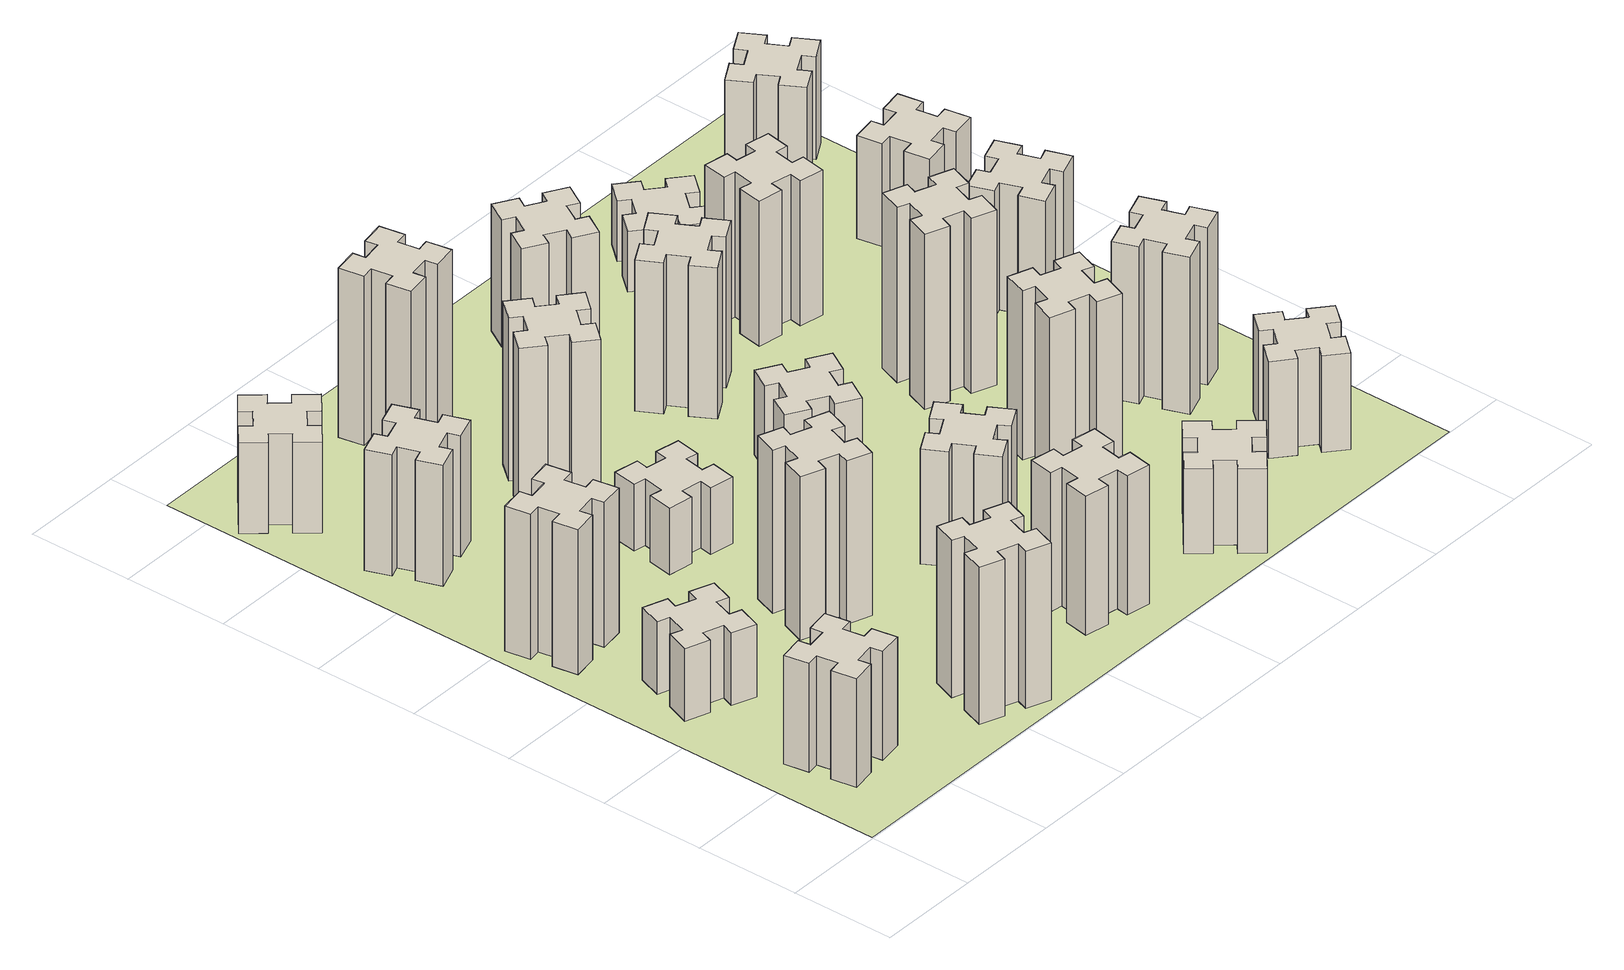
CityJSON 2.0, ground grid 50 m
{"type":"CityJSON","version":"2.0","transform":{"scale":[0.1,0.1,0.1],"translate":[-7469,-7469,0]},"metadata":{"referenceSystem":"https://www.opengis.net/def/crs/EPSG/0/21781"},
"CityObjects":{
"building1":{"type":"Building","attributes":{"class":"1000","function":"1000","usage":"1000","yearOfConstruction":2016,"roofType":"1000","measuredHeight":54,"storeysAboveGround":30,"storeysBelowGround":0},"geometry":[{"type":"Solid","lod":"1","boundaries":[[[[0,1,2,3,4,5,6,7,8,9,10,11,12,13,14,15,16,17,18,19]],[[17,16,20,21]],[[16,15,22,20]],[[15,14,23,22]],[[14,13,24,23]],[[13,12,25,24]],[[12,11,26,25]],[[11,10,27,26]],[[10,9,28,27]],[[9,8,29,28]],[[8,7,30,29]],[[7,6,31,30]],[[6,5,32,31]],[[5,4,33,32]],[[4,3,34,33]],[[3,2,35,34]],[[2,1,36,35]],[[1,0,37,36]],[[0,19,38,37]],[[19,18,39,38]],[[18,17,21,39]],[[24,25,26,27,28,29,30,31,32,33,34,35,36,37,38,39,21,20,22,23]]]]}]},
"building2":{"type":"Building","attributes":{"class":"1000","function":"1000","usage":"1000","yearOfConstruction":2016,"roofType":"1000","measuredHeight":36,"storeysAboveGround":30,"storeysBelowGround":0},"geometry":[{"type":"Solid","lod":"1","boundaries":[[[[40,41,42,43,44,45,46,47,48,49,50,51,52,53,54,55,56,57,58,59]],[[57,56,60,61]],[[56,55,62,60]],[[55,54,63,62]],[[54,53,64,63]],[[53,52,65,64]],[[52,51,66,65]],[[51,50,67,66]],[[50,49,68,67]],[[49,48,69,68]],[[48,47,70,69]],[[47,46,71,70]],[[46,45,72,71]],[[45,44,73,72]],[[44,43,74,73]],[[43,42,75,74]],[[42,41,76,75]],[[41,40,77,76]],[[40,59,78,77]],[[59,58,79,78]],[[58,57,61,79]],[[64,65,66,67,68,69,70,71,72,73,74,75,76,77,78,79,61,60,62,63]]]]}]},
"building3":{"type":"Building","attributes":{"class":"1000","function":"1000","usage":"1000","yearOfConstruction":2016,"roofType":"1000","measuredHeight":72,"storeysAboveGround":30,"storeysBelowGround":0},"geometry":[{"type":"Solid","lod":"1","boundaries":[[[[80,81,82,83,84,85,86,87,88,89,90,91,92,93,94,95,96,97,98,99]],[[97,96,100,101]],[[96,95,102,100]],[[95,94,103,102]],[[94,93,104,103]],[[93,92,105,104]],[[92,91,106,105]],[[91,90,107,106]],[[90,89,108,107]],[[89,88,109,108]],[[88,87,110,109]],[[87,86,111,110]],[[86,85,112,111]],[[85,84,113,112]],[[84,83,114,113]],[[83,82,115,114]],[[82,81,116,115]],[[81,80,117,116]],[[80,99,118,117]],[[99,98,119,118]],[[98,97,101,119]],[[104,105,106,107,108,109,110,111,112,113,114,115,116,117,118,119,101,100,102,103]]]]}]},
"building4":{"type":"Building","attributes":{"class":"1000","function":"1000","usage":"1000","yearOfConstruction":2016,"roofType":"1000","measuredHeight":60,"storeysAboveGround":30,"storeysBelowGround":0},"geometry":[{"type":"Solid","lod":"1","boundaries":[[[[120,121,122,123,124,125,126,127,128,129,130,131,132,133,134,135,136,137,138,139]],[[137,136,140,141]],[[136,135,142,140]],[[135,134,143,142]],[[134,133,144,143]],[[133,132,145,144]],[[132,131,146,145]],[[131,130,147,146]],[[130,129,148,147]],[[129,128,149,148]],[[128,127,150,149]],[[127,126,151,150]],[[126,125,152,151]],[[125,124,153,152]],[[124,123,154,153]],[[123,122,155,154]],[[122,121,156,155]],[[121,120,157,156]],[[120,139,158,157]],[[139,138,159,158]],[[138,137,141,159]],[[144,145,146,147,148,149,150,151,152,153,154,155,156,157,158,159,141,140,142,143]]]]}]},
"building5":{"type":"Building","attributes":{"class":"1000","function":"1000","usage":"1000","yearOfConstruction":2016,"roofType":"1000","measuredHeight":78,"storeysAboveGround":30,"storeysBelowGround":0},"geometry":[{"type":"Solid","lod":"1","boundaries":[[[[160,161,162,163,164,165,166,167,168,169,170,171,172,173,174,175,176,177,178,179]],[[177,176,180,181]],[[176,175,182,180]],[[175,174,183,182]],[[174,173,184,183]],[[173,172,185,184]],[[172,171,186,185]],[[171,170,187,186]],[[170,169,188,187]],[[169,168,189,188]],[[168,167,190,189]],[[167,166,191,190]],[[166,165,192,191]],[[165,164,193,192]],[[164,163,194,193]],[[163,162,195,194]],[[162,161,196,195]],[[161,160,197,196]],[[160,179,198,197]],[[179,178,199,198]],[[178,177,181,199]],[[184,185,186,187,188,189,190,191,192,193,194,195,196,197,198,199,181,180,182,183]]]]}]},
"building6":{"type":"Building","attributes":{"class":"1000","function":"1000","usage":"1000","yearOfConstruction":2016,"roofType":"1000","measuredHeight":45,"storeysAboveGround":30,"storeysBelowGround":0},"geometry":[{"type":"Solid","lod":"1","boundaries":[[[[200,201,202,203,204,205,206,207,208,209,210,211,212,213,214,215,216,217,218,219]],[[217,216,220,221]],[[216,215,222,220]],[[215,214,223,222]],[[214,213,224,223]],[[213,212,225,224]],[[212,211,226,225]],[[211,210,227,226]],[[210,209,228,227]],[[209,208,229,228]],[[208,207,230,229]],[[207,206,231,230]],[[206,205,232,231]],[[205,204,233,232]],[[204,203,234,233]],[[203,202,235,234]],[[202,201,236,235]],[[201,200,237,236]],[[200,219,238,237]],[[219,218,239,238]],[[218,217,221,239]],[[224,225,226,227,228,229,230,231,232,233,234,235,236,237,238,239,221,220,222,223]]]]}]},
"building7":{"type":"Building","attributes":{"class":"1000","function":"1000","usage":"1000","yearOfConstruction":2016,"roofType":"1000","measuredHeight":81,"storeysAboveGround":30,"storeysBelowGround":0},"geometry":[{"type":"Solid","lod":"1","boundaries":[[[[240,241,242,243,244,245,246,247,248,249,250,251,252,253,254,255,256,257,258,259]],[[257,256,260,261]],[[256,255,262,260]],[[255,254,263,262]],[[254,253,264,263]],[[253,252,265,264]],[[252,251,266,265]],[[251,250,267,266]],[[250,249,268,267]],[[249,248,269,268]],[[248,247,270,269]],[[247,246,271,270]],[[246,245,272,271]],[[245,244,273,272]],[[244,243,274,273]],[[243,242,275,274]],[[242,241,276,275]],[[241,240,277,276]],[[240,259,278,277]],[[259,258,279,278]],[[258,257,261,279]],[[264,265,266,267,268,269,270,271,272,273,274,275,276,277,278,279,261,260,262,263]]]]}]},
"building8":{"type":"Building","attributes":{"class":"1000","function":"1000","usage":"1000","yearOfConstruction":2016,"roofType":"1000","measuredHeight":33,"storeysAboveGround":30,"storeysBelowGround":0},"geometry":[{"type":"Solid","lod":"1","boundaries":[[[[280,281,282,283,284,285,286,287,288,289,290,291,292,293,294,295,296,297,298,299]],[[297,296,300,301]],[[296,295,302,300]],[[295,294,303,302]],[[294,293,304,303]],[[293,292,305,304]],[[292,291,306,305]],[[291,290,307,306]],[[290,289,308,307]],[[289,288,309,308]],[[288,287,310,309]],[[287,286,311,310]],[[286,285,312,311]],[[285,284,313,312]],[[284,283,314,313]],[[283,282,315,314]],[[282,281,316,315]],[[281,280,317,316]],[[280,299,318,317]],[[299,298,319,318]],[[298,297,301,319]],[[304,305,306,307,308,309,310,311,312,313,314,315,316,317,318,319,301,300,302,303]]]]}]},
"building9":{"type":"Building","attributes":{"class":"1000","function":"1000","usage":"1000","yearOfConstruction":2016,"roofType":"1000","measuredHeight":81,"storeysAboveGround":30,"storeysBelowGround":0},"geometry":[{"type":"Solid","lod":"1","boundaries":[[[[320,321,322,323,324,325,326,327,328,329,330,331,332,333,334,335,336,337,338,339]],[[337,336,340,341]],[[336,335,342,340]],[[335,334,343,342]],[[334,333,344,343]],[[333,332,345,344]],[[332,331,346,345]],[[331,330,347,346]],[[330,329,348,347]],[[329,328,349,348]],[[328,327,350,349]],[[327,326,351,350]],[[326,325,352,351]],[[325,324,353,352]],[[324,323,354,353]],[[323,322,355,354]],[[322,321,356,355]],[[321,320,357,356]],[[320,339,358,357]],[[339,338,359,358]],[[338,337,341,359]],[[344,345,346,347,348,349,350,351,352,353,354,355,356,357,358,359,341,340,342,343]]]]}]},
"building10":{"type":"Building","attributes":{"class":"1000","function":"1000","usage":"1000","yearOfConstruction":2016,"roofType":"1000","measuredHeight":69,"storeysAboveGround":30,"storeysBelowGround":0},"geometry":[{"type":"Solid","lod":"1","boundaries":[[[[360,361,362,363,364,365,366,367,368,369,370,371,372,373,374,375,376,377,378,379]],[[377,376,380,381]],[[376,375,382,380]],[[375,374,383,382]],[[374,373,384,383]],[[373,372,385,384]],[[372,371,386,385]],[[371,370,387,386]],[[370,369,388,387]],[[369,368,389,388]],[[368,367,390,389]],[[367,366,391,390]],[[366,365,392,391]],[[365,364,393,392]],[[364,363,394,393]],[[363,362,395,394]],[[362,361,396,395]],[[361,360,397,396]],[[360,379,398,397]],[[379,378,399,398]],[[378,377,381,399]],[[384,385,386,387,388,389,390,391,392,393,394,395,396,397,398,399,381,380,382,383]]]]}]},
"building11":{"type":"Building","attributes":{"class":"1000","function":"1000","usage":"1000","yearOfConstruction":2016,"roofType":"1000","measuredHeight":84,"storeysAboveGround":30,"storeysBelowGround":0},"geometry":[{"type":"Solid","lod":"1","boundaries":[[[[400,401,402,403,404,405,406,407,408,409,410,411,412,413,414,415,416,417,418,419]],[[417,416,420,421]],[[416,415,422,420]],[[415,414,423,422]],[[414,413,424,423]],[[413,412,425,424]],[[412,411,426,425]],[[411,410,427,426]],[[410,409,428,427]],[[409,408,429,428]],[[408,407,430,429]],[[407,406,431,430]],[[406,405,432,431]],[[405,404,433,432]],[[404,403,434,433]],[[403,402,435,434]],[[402,401,436,435]],[[401,400,437,436]],[[400,419,438,437]],[[419,418,439,438]],[[418,417,421,439]],[[424,425,426,427,428,429,430,431,432,433,434,435,436,437,438,439,421,420,422,423]]]]}]},
"building12":{"type":"Building","attributes":{"class":"1000","function":"1000","usage":"1000","yearOfConstruction":2016,"roofType":"1000","measuredHeight":57,"storeysAboveGround":30,"storeysBelowGround":0},"geometry":[{"type":"Solid","lod":"1","boundaries":[[[[440,441,442,443,444,445,446,447,448,449,450,451,452,453,454,455,456,457,458,459]],[[457,456,460,461]],[[456,455,462,460]],[[455,454,463,462]],[[454,453,464,463]],[[453,452,465,464]],[[452,451,466,465]],[[451,450,467,466]],[[450,449,468,467]],[[449,448,469,468]],[[448,447,470,469]],[[447,446,471,470]],[[446,445,472,471]],[[445,444,473,472]],[[444,443,474,473]],[[443,442,475,474]],[[442,441,476,475]],[[441,440,477,476]],[[440,459,478,477]],[[459,458,479,478]],[[458,457,461,479]],[[464,465,466,467,468,469,470,471,472,473,474,475,476,477,478,479,461,460,462,463]]]]}]},
"building13":{"type":"Building","attributes":{"class":"1000","function":"1000","usage":"1000","yearOfConstruction":2016,"roofType":"1000","measuredHeight":42,"storeysAboveGround":30,"storeysBelowGround":0},"geometry":[{"type":"Solid","lod":"1","boundaries":[[[[480,481,482,483,484,485,486,487,488,489,490,491,492,493,494,495,496,497,498,499]],[[497,496,500,501]],[[496,495,502,500]],[[495,494,503,502]],[[494,493,504,503]],[[493,492,505,504]],[[492,491,506,505]],[[491,490,507,506]],[[490,489,508,507]],[[489,488,509,508]],[[488,487,510,509]],[[487,486,511,510]],[[486,485,512,511]],[[485,484,513,512]],[[484,483,514,513]],[[483,482,515,514]],[[482,481,516,515]],[[481,480,517,516]],[[480,499,518,517]],[[499,498,519,518]],[[498,497,501,519]],[[504,505,506,507,508,509,510,511,512,513,514,515,516,517,518,519,501,500,502,503]]]]}]},
"building14":{"type":"Building","attributes":{"class":"1000","function":"1000","usage":"1000","yearOfConstruction":2016,"roofType":"1000","measuredHeight":42,"storeysAboveGround":30,"storeysBelowGround":0},"geometry":[{"type":"Solid","lod":"1","boundaries":[[[[520,521,522,523,524,525,526,527,528,529,530,531,532,533,534,535,536,537,538,539]],[[537,536,540,541]],[[536,535,542,540]],[[535,534,543,542]],[[534,533,544,543]],[[533,532,545,544]],[[532,531,546,545]],[[531,530,547,546]],[[530,529,548,547]],[[529,528,549,548]],[[528,527,550,549]],[[527,526,551,550]],[[526,525,552,551]],[[525,524,553,552]],[[524,523,554,553]],[[523,522,555,554]],[[522,521,556,555]],[[521,520,557,556]],[[520,539,558,557]],[[539,538,559,558]],[[538,537,541,559]],[[544,545,546,547,548,549,550,551,552,553,554,555,556,557,558,559,541,540,542,543]]]]}]},
"building15":{"type":"Building","attributes":{"class":"1000","function":"1000","usage":"1000","yearOfConstruction":2016,"roofType":"1000","measuredHeight":75,"storeysAboveGround":30,"storeysBelowGround":0},"geometry":[{"type":"Solid","lod":"1","boundaries":[[[[560,561,562,563,564,565,566,567,568,569,570,571,572,573,574,575,576,577,578,579]],[[577,576,580,581]],[[576,575,582,580]],[[575,574,583,582]],[[574,573,584,583]],[[573,572,585,584]],[[572,571,586,585]],[[571,570,587,586]],[[570,569,588,587]],[[569,568,589,588]],[[568,567,590,589]],[[567,566,591,590]],[[566,565,592,591]],[[565,564,593,592]],[[564,563,594,593]],[[563,562,595,594]],[[562,561,596,595]],[[561,560,597,596]],[[560,579,598,597]],[[579,578,599,598]],[[578,577,581,599]],[[584,585,586,587,588,589,590,591,592,593,594,595,596,597,598,599,581,580,582,583]]]]}]},
"building16":{"type":"Building","attributes":{"class":"1000","function":"1000","usage":"1000","yearOfConstruction":2016,"roofType":"1000","measuredHeight":63,"storeysAboveGround":30,"storeysBelowGround":0},"geometry":[{"type":"Solid","lod":"1","boundaries":[[[[600,601,602,603,604,605,606,607,608,609,610,611,612,613,614,615,616,617,618,619]],[[617,616,620,621]],[[616,615,622,620]],[[615,614,623,622]],[[614,613,624,623]],[[613,612,625,624]],[[612,611,626,625]],[[611,610,627,626]],[[610,609,628,627]],[[609,608,629,628]],[[608,607,630,629]],[[607,606,631,630]],[[606,605,632,631]],[[605,604,633,632]],[[604,603,634,633]],[[603,602,635,634]],[[602,601,636,635]],[[601,600,637,636]],[[600,619,638,637]],[[619,618,639,638]],[[618,617,621,639]],[[624,625,626,627,628,629,630,631,632,633,634,635,636,637,638,639,621,620,622,623]]]]}]},
"building17":{"type":"Building","attributes":{"class":"1000","function":"1000","usage":"1000","yearOfConstruction":2016,"roofType":"1000","measuredHeight":84,"storeysAboveGround":30,"storeysBelowGround":0},"geometry":[{"type":"Solid","lod":"1","boundaries":[[[[640,641,642,643,644,645,646,647,648,649,650,651,652,653,654,655,656,657,658,659]],[[657,656,660,661]],[[656,655,662,660]],[[655,654,663,662]],[[654,653,664,663]],[[653,652,665,664]],[[652,651,666,665]],[[651,650,667,666]],[[650,649,668,667]],[[649,648,669,668]],[[648,647,670,669]],[[647,646,671,670]],[[646,645,672,671]],[[645,644,673,672]],[[644,643,674,673]],[[643,642,675,674]],[[642,641,676,675]],[[641,640,677,676]],[[640,659,678,677]],[[659,658,679,678]],[[658,657,661,679]],[[664,665,666,667,668,669,670,671,672,673,674,675,676,677,678,679,661,660,662,663]]]]}]},
"building18":{"type":"Building","attributes":{"class":"1000","function":"1000","usage":"1000","yearOfConstruction":2016,"roofType":"1000","measuredHeight":87,"storeysAboveGround":30,"storeysBelowGround":0},"geometry":[{"type":"Solid","lod":"1","boundaries":[[[[680,681,682,683,684,685,686,687,688,689,690,691,692,693,694,695,696,697,698,699]],[[697,696,700,701]],[[696,695,702,700]],[[695,694,703,702]],[[694,693,704,703]],[[693,692,705,704]],[[692,691,706,705]],[[691,690,707,706]],[[690,689,708,707]],[[689,688,709,708]],[[688,687,710,709]],[[687,686,711,710]],[[686,685,712,711]],[[685,684,713,712]],[[684,683,714,713]],[[683,682,715,714]],[[682,681,716,715]],[[681,680,717,716]],[[680,699,718,717]],[[699,698,719,718]],[[698,697,701,719]],[[704,705,706,707,708,709,710,711,712,713,714,715,716,717,718,719,701,700,702,703]]]]}]},
"building19":{"type":"Building","attributes":{"class":"1000","function":"1000","usage":"1000","yearOfConstruction":2016,"roofType":"1000","measuredHeight":72,"storeysAboveGround":30,"storeysBelowGround":0},"geometry":[{"type":"Solid","lod":"1","boundaries":[[[[720,721,722,723,724,725,726,727,728,729,730,731,732,733,734,735,736,737,738,739]],[[737,736,740,741]],[[736,735,742,740]],[[735,734,743,742]],[[734,733,744,743]],[[733,732,745,744]],[[732,731,746,745]],[[731,730,747,746]],[[730,729,748,747]],[[729,728,749,748]],[[728,727,750,749]],[[727,726,751,750]],[[726,725,752,751]],[[725,724,753,752]],[[724,723,754,753]],[[723,722,755,754]],[[722,721,756,755]],[[721,720,757,756]],[[720,739,758,757]],[[739,738,759,758]],[[738,737,741,759]],[[744,745,746,747,748,749,750,751,752,753,754,755,756,757,758,759,741,740,742,743]]]]}]},
"building20":{"type":"Building","attributes":{"class":"1000","function":"1000","usage":"1000","yearOfConstruction":2016,"roofType":"1000","measuredHeight":48,"storeysAboveGround":30,"storeysBelowGround":0},"geometry":[{"type":"Solid","lod":"1","boundaries":[[[[760,761,762,763,764,765,766,767,768,769,770,771,772,773,774,775,776,777,778,779]],[[777,776,780,781]],[[776,775,782,780]],[[775,774,783,782]],[[774,773,784,783]],[[773,772,785,784]],[[772,771,786,785]],[[771,770,787,786]],[[770,769,788,787]],[[769,768,789,788]],[[768,767,790,789]],[[767,766,791,790]],[[766,765,792,791]],[[765,764,793,792]],[[764,763,794,793]],[[763,762,795,794]],[[762,761,796,795]],[[761,760,797,796]],[[760,779,798,797]],[[779,778,799,798]],[[778,777,781,799]],[[784,785,786,787,788,789,790,791,792,793,794,795,796,797,798,799,781,780,782,783]]]]}]},
"building21":{"type":"Building","attributes":{"class":"1000","function":"1000","usage":"1000","yearOfConstruction":2016,"roofType":"1000","measuredHeight":30,"storeysAboveGround":30,"storeysBelowGround":0},"geometry":[{"type":"Solid","lod":"1","boundaries":[[[[800,801,802,803,804,805,806,807,808,809,810,811,812,813,814,815,816,817,818,819]],[[817,816,820,821]],[[816,815,822,820]],[[815,814,823,822]],[[814,813,824,823]],[[813,812,825,824]],[[812,811,826,825]],[[811,810,827,826]],[[810,809,828,827]],[[809,808,829,828]],[[808,807,830,829]],[[807,806,831,830]],[[806,805,832,831]],[[805,804,833,832]],[[804,803,834,833]],[[803,802,835,834]],[[802,801,836,835]],[[801,800,837,836]],[[800,819,838,837]],[[819,818,839,838]],[[818,817,821,839]],[[824,825,826,827,828,829,830,831,832,833,834,835,836,837,838,839,821,820,822,823]]]]}]},
"building22":{"type":"Building","attributes":{"class":"1000","function":"1000","usage":"1000","yearOfConstruction":2016,"roofType":"1000","measuredHeight":78,"storeysAboveGround":30,"storeysBelowGround":0},"geometry":[{"type":"Solid","lod":"1","boundaries":[[[[840,841,842,843,844,845,846,847,848,849,850,851,852,853,854,855,856,857,858,859]],[[857,856,860,861]],[[856,855,862,860]],[[855,854,863,862]],[[854,853,864,863]],[[853,852,865,864]],[[852,851,866,865]],[[851,850,867,866]],[[850,849,868,867]],[[849,848,869,868]],[[848,847,870,869]],[[847,846,871,870]],[[846,845,872,871]],[[845,844,873,872]],[[844,843,874,873]],[[843,842,875,874]],[[842,841,876,875]],[[841,840,877,876]],[[840,859,878,877]],[[859,858,879,878]],[[858,857,861,879]],[[864,865,866,867,868,869,870,871,872,873,874,875,876,877,878,879,861,860,862,863]]]]}]},
"building23":{"type":"Building","attributes":{"class":"1000","function":"1000","usage":"1000","yearOfConstruction":2016,"roofType":"1000","measuredHeight":63,"storeysAboveGround":30,"storeysBelowGround":0},"geometry":[{"type":"Solid","lod":"1","boundaries":[[[[880,881,882,883,884,885,886,887,888,889,890,891,892,893,894,895,896,897,898,899]],[[897,896,900,901]],[[896,895,902,900]],[[895,894,903,902]],[[894,893,904,903]],[[893,892,905,904]],[[892,891,906,905]],[[891,890,907,906]],[[890,889,908,907]],[[889,888,909,908]],[[888,887,910,909]],[[887,886,911,910]],[[886,885,912,911]],[[885,884,913,912]],[[884,883,914,913]],[[883,882,915,914]],[[882,881,916,915]],[[881,880,917,916]],[[880,899,918,917]],[[899,898,919,918]],[[898,897,901,919]],[[904,905,906,907,908,909,910,911,912,913,914,915,916,917,918,919,901,900,902,903]]]]}]},
"building24":{"type":"Building","attributes":{"class":"1000","function":"1000","usage":"1000","yearOfConstruction":2016,"roofType":"1000","measuredHeight":51,"storeysAboveGround":30,"storeysBelowGround":0},"geometry":[{"type":"Solid","lod":"1","boundaries":[[[[920,921,922,923,924,925,926,927,928,929,930,931,932,933,934,935,936,937,938,939]],[[937,936,940,941]],[[936,935,942,940]],[[935,934,943,942]],[[934,933,944,943]],[[933,932,945,944]],[[932,931,946,945]],[[931,930,947,946]],[[930,929,948,947]],[[929,928,949,948]],[[928,927,950,949]],[[927,926,951,950]],[[926,925,952,951]],[[925,924,953,952]],[[924,923,954,953]],[[923,922,955,954]],[[922,921,956,955]],[[921,920,957,956]],[[920,939,958,957]],[[939,938,959,958]],[[938,937,941,959]],[[944,945,946,947,948,949,950,951,952,953,954,955,956,957,958,959,941,940,942,943]]]]}]},
"building25":{"type":"Building","attributes":{"class":"1000","function":"1000","usage":"1000","yearOfConstruction":2016,"roofType":"1000","measuredHeight":51,"storeysAboveGround":30,"storeysBelowGround":0},"geometry":[{"type":"Solid","lod":"1","boundaries":[[[[960,961,962,963,964,965,966,967,968,969,970,971,972,973,974,975,976,977,978,979]],[[977,976,980,981]],[[976,975,982,980]],[[975,974,983,982]],[[974,973,984,983]],[[973,972,985,984]],[[972,971,986,985]],[[971,970,987,986]],[[970,969,988,987]],[[969,968,989,988]],[[968,967,990,989]],[[967,966,991,990]],[[966,965,992,991]],[[965,964,993,992]],[[964,963,994,993]],[[963,962,995,994]],[[962,961,996,995]],[[961,960,997,996]],[[960,979,998,997]],[[979,978,999,998]],[[978,977,981,999]],[[984,985,986,987,988,989,990,991,992,993,994,995,996,997,998,999,981,980,982,983]]]]}]},
"landuse1":{"type":"LandUse","attributes":{"name":"plot1","function":"1010"},"geometry":[{"type":"MultiSurface","lod":"1","boundaries":[[[1000,1001,1002,1003]]]}]}
},
"vertices":[
[345,358,0],[444,376,0],[454,317,0],[572,337,0],[551,456,0],[492,445,0],[475,544,0],[534,554,0],[513,672,0],[395,651,0],[405,592,0],[307,575,0],[297,634,0],[178,613,0],[199,495,0],[258,505,0],[276,407,0],[217,397,0],[237,278,0],[356,299,0],[276,407,540],[217,397,540],[258,505,540],[199,495,540],[178,613,540],[297,634,540],[307,575,540],[405,592,540],[395,651,540],[513,672,540],[534,554,540],[475,544,540],[492,445,540],[551,456,540],[572,337,540],[454,317,540],[444,376,540],[345,358,540],[356,299,540],[237,278,540],
[462,1131,0],[496,1225,0],[552,1204,0],[593,1317,0],[480,1358,0],[460,1302,0],[366,1336,0],[387,1392,0],[274,1433,0],[233,1320,0],[289,1300,0],[255,1206,0],[199,1227,0],[157,1114,0],[270,1073,0],[291,1129,0],[385,1095,0],[364,1039,0],[477,997,0],[518,1110,0],[385,1095,360],[364,1039,360],[291,1129,360],[270,1073,360],[157,1114,360],[199,1227,360],[255,1206,360],[289,1300,360],[233,1320,360],[274,1433,360],[387,1392,360],[366,1336,360],[460,1302,360],[480,1358,360],[593,1317,360],[552,1204,360],[496,1225,360],[462,1131,360],[518,1110,360],[477,997,360],
[158,1885,0],[176,1787,0],[117,1777,0],[137,1658,0],[256,1679,0],[245,1738,0],[344,1756,0],[354,1697,0],[472,1717,0],[451,1836,0],[392,1825,0],[375,1924,0],[434,1934,0],[413,2052,0],[295,2031,0],[305,1972,0],[207,1955,0],[197,2014,0],[78,1993,0],[99,1875,0],[207,1955,720],[197,2014,720],[305,1972,720],[295,2031,720],[413,2052,720],[434,1934,720],[375,1924,720],[392,1825,720],[451,1836,720],[472,1717,720],[354,1697,720],[344,1756,720],[245,1738,720],[256,1679,720],[137,1658,720],[117,1777,720],[176,1787,720],[158,1885,720],[99,1875,720],[78,1993,720],
[255,2705,0],[289,2611,0],[233,2590,0],[274,2477,0],[387,2519,0],[366,2575,0],[460,2609,0],[480,2553,0],[593,2594,0],[552,2707,0],[496,2686,0],[462,2780,0],[518,2800,0],[477,2913,0],[364,2872,0],[385,2816,0],[291,2782,0],[270,2838,0],[157,2797,0],[199,2684,0],[291,2782,600],[270,2838,600],[385,2816,600],[364,2872,600],[477,2913,600],[518,2800,600],[462,2780,600],[496,2686,600],[552,2707,600],[593,2594,600],[480,2553,600],[460,2609,600],[366,2575,600],[387,2519,600],[274,2477,600],[233,2590,600],[289,2611,600],[255,2705,600],[199,2684,600],[157,2797,600],
[1029,360,0],[995,266,0],[939,287,0],[897,174,0],[1010,133,0],[1031,189,0],[1125,155,0],[1104,99,0],[1217,57,0],[1258,170,0],[1202,191,0],[1236,285,0],[1292,264,0],[1333,377,0],[1220,418,0],[1200,362,0],[1106,396,0],[1127,452,0],[1014,493,0],[973,380,0],[1106,396,780],[1127,452,780],[1200,362,780],[1220,418,780],[1333,377,780],[1292,264,780],[1236,285,780],[1202,191,780],[1258,170,780],[1217,57,780],[1104,99,780],[1125,155,780],[1031,189,780],[1010,133,780],[897,174,780],[939,287,780],[995,266,780],[1029,360,780],[973,380,780],[1014,493,780],
[159,3303,0],[223,3226,0],[177,3188,0],[254,3096,0],[346,3173,0],[308,3219,0],[384,3283,0],[423,3237,0],[515,3314,0],[438,3406,0],[392,3368,0],[327,3444,0],[373,3483,0],[296,3575,0],[204,3498,0],[243,3452,0],[166,3387,0],[128,3433,0],[36,3356,0],[113,3264,0],[166,3387,450],[128,3433,450],[243,3452,450],[204,3498,450],[296,3575,450],[373,3483,450],[327,3444,450],[392,3368,450],[438,3406,450],[515,3314,450],[423,3237,450],[384,3283,450],[308,3219,450],[346,3173,450],[254,3096,450],[177,3188,450],[223,3226,450],[159,3303,450],[113,3264,450],[36,3356,450],
[1202,1131,0],[1236,1225,0],[1292,1204,0],[1333,1317,0],[1220,1358,0],[1200,1302,0],[1106,1336,0],[1127,1392,0],[1014,1433,0],[973,1320,0],[1029,1300,0],[995,1206,0],[939,1227,0],[897,1114,0],[1010,1073,0],[1031,1129,0],[1125,1095,0],[1104,1039,0],[1217,997,0],[1258,1110,0],[1125,1095,810],[1104,1039,810],[1031,1129,810],[1010,1073,810],[897,1114,810],[939,1227,810],[995,1206,810],[1029,1300,810],[973,1320,810],[1014,1433,810],[1127,1392,810],[1106,1336,810],[1200,1302,810],[1220,1358,810],[1333,1317,810],[1292,1204,810],[1236,1225,810],[1202,1131,810],[1258,1110,810],[1217,997,810],
[1016,2024,0],[998,1925,0],[939,1936,0],[918,1817,0],[1037,1797,0],[1047,1856,0],[1145,1838,0],[1135,1779,0],[1253,1758,0],[1274,1877,0],[1215,1887,0],[1232,1985,0],[1291,1975,0],[1312,2093,0],[1194,2114,0],[1184,2055,0],[1085,2072,0],[1096,2131,0],[977,2152,0],[957,2034,0],[1085,2072,330],[1096,2131,330],[1184,2055,330],[1194,2114,330],[1312,2093,330],[1291,1975,330],[1232,1985,330],[1215,1887,330],[1274,1877,330],[1253,1758,330],[1135,1779,330],[1145,1838,330],[1047,1856,330],[1037,1797,330],[918,1817,330],[939,1936,330],[998,1925,330],[1016,2024,330],[957,2034,330],[977,2152,330],
[1167,2486,0],[1232,2563,0],[1278,2524,0],[1355,2616,0],[1263,2693,0],[1224,2647,0],[1148,2712,0],[1186,2758,0],[1094,2835,0],[1017,2743,0],[1063,2704,0],[999,2628,0],[953,2666,0],[876,2574,0],[968,2497,0],[1006,2543,0],[1083,2479,0],[1044,2433,0],[1136,2356,0],[1213,2448,0],[1083,2479,810],[1044,2433,810],[1006,2543,810],[968,2497,810],[876,2574,810],[953,2666,810],[999,2628,810],[1063,2704,810],[1017,2743,810],[1094,2835,810],[1186,2758,810],[1148,2712,810],[1224,2647,810],[1263,2693,810],[1355,2616,810],[1278,2524,810],[1232,2563,810],[1167,2486,810],[1213,2448,810],[1136,2356,810],
[1955,307,0],[1972,405,0],[2031,395,0],[2052,513,0],[1934,534,0],[1924,475,0],[1825,492,0],[1836,551,0],[1717,572,0],[1697,454,0],[1756,444,0],[1738,345,0],[1679,356,0],[1658,237,0],[1777,217,0],[1787,276,0],[1885,258,0],[1875,199,0],[1993,178,0],[2014,297,0],[1885,258,690],[1875,199,690],[1787,276,690],[1777,217,690],[1658,237,690],[1679,356,690],[1738,345,690],[1756,444,690],[1697,454,690],[1717,572,690],[1836,551,690],[1825,492,690],[1924,475,690],[1934,534,690],[2052,513,690],[2031,395,690],[1972,405,690],[1955,307,690],[2014,297,690],[1993,178,690],
[1045,3452,0],[947,3435,0],[937,3494,0],[818,3473,0],[839,3355,0],[898,3365,0],[916,3267,0],[857,3257,0],[877,3138,0],[996,3159,0],[985,3218,0],[1084,3236,0],[1094,3177,0],[1212,3197,0],[1191,3316,0],[1132,3305,0],[1115,3404,0],[1174,3414,0],[1153,3532,0],[1035,3511,0],[1115,3404,840],[1174,3414,840],[1132,3305,840],[1191,3316,840],[1212,3197,840],[1094,3177,840],[1084,3236,840],[985,3218,840],[996,3159,840],[877,3138,840],[857,3257,840],[916,3267,840],[898,3365,840],[839,3355,840],[818,3473,840],[937,3494,840],[947,3435,840],[1045,3452,840],[1035,3511,840],[1153,3532,840],
[1867,895,0],[1954,945,0],[1984,893,0],[2088,953,0],[2028,1057,0],[1976,1027,0],[1926,1114,0],[1978,1144,0],[1918,1248,0],[1814,1188,0],[1844,1136,0],[1757,1086,0],[1727,1138,0],[1623,1078,0],[1683,974,0],[1735,1004,0],[1785,917,0],[1733,887,0],[1793,783,0],[1897,843,0],[1785,917,570],[1733,887,570],[1735,1004,570],[1683,974,570],[1623,1078,570],[1727,1138,570],[1757,1086,570],[1844,1136,570],[1814,1188,570],[1918,1248,570],[1978,1144,570],[1926,1114,570],[1976,1027,570],[2028,1057,570],[2088,953,570],[1984,893,570],[1954,945,570],[1867,895,570],[1897,843,570],[1793,783,570],
[1926,1757,0],[1976,1844,0],[2028,1814,0],[2088,1918,0],[1984,1978,0],[1954,1926,0],[1867,1976,0],[1897,2028,0],[1793,2088,0],[1733,1984,0],[1785,1954,0],[1735,1867,0],[1683,1897,0],[1623,1793,0],[1727,1733,0],[1757,1785,0],[1844,1735,0],[1814,1683,0],[1918,1623,0],[1978,1727,0],[1844,1735,420],[1814,1683,420],[1757,1785,420],[1727,1733,420],[1623,1793,420],[1683,1897,420],[1735,1867,420],[1785,1954,420],[1733,1984,420],[1793,2088,420],[1897,2028,420],[1867,1976,420],[1954,1926,420],[1984,1978,420],[2088,1918,420],[2028,1814,420],[1976,1844,420],[1926,1757,420],[1978,1727,420],[1918,1623,420],
[2628,159,0],[2704,223,0],[2743,177,0],[2835,254,0],[2758,346,0],[2712,308,0],[2647,384,0],[2693,423,0],[2616,515,0],[2524,438,0],[2563,392,0],[2486,327,0],[2448,373,0],[2356,296,0],[2433,204,0],[2479,243,0],[2543,166,0],[2497,128,0],[2574,36,0],[2666,113,0],[2543,166,420],[2497,128,420],[2479,243,420],[2433,204,420],[2356,296,420],[2448,373,420],[2486,327,420],[2563,392,420],[2524,438,420],[2616,515,420],[2693,423,420],[2647,384,420],[2712,308,420],[2758,346,420],[2835,254,420],[2743,177,420],[2704,223,420],[2628,159,420],[2666,113,420],[2574,36,420],
[1944,2716,0],[1857,2666,0],[1827,2718,0],[1723,2658,0],[1783,2554,0],[1835,2584,0],[1885,2497,0],[1833,2467,0],[1893,2363,0],[1997,2423,0],[1967,2475,0],[2054,2525,0],[2084,2473,0],[2188,2533,0],[2128,2637,0],[2076,2607,0],[2026,2694,0],[2078,2724,0],[2018,2828,0],[1914,2768,0],[2026,2694,750],[2078,2724,750],[2076,2607,750],[2128,2637,750],[2188,2533,750],[2084,2473,750],[2054,2525,750],[1967,2475,750],[1997,2423,750],[1893,2363,750],[1833,2467,750],[1885,2497,750],[1835,2584,750],[1783,2554,750],[1723,2658,750],[1827,2718,750],[1857,2666,750],[1944,2716,750],[1914,2768,750],[2018,2828,750],
[1926,3137,0],[1976,3224,0],[2028,3194,0],[2088,3298,0],[1984,3358,0],[1954,3306,0],[1867,3356,0],[1897,3408,0],[1793,3468,0],[1733,3364,0],[1785,3334,0],[1735,3247,0],[1683,3277,0],[1623,3173,0],[1727,3113,0],[1757,3165,0],[1844,3115,0],[1814,3063,0],[1918,3003,0],[1978,3107,0],[1844,3115,630],[1814,3063,630],[1757,3165,630],[1727,3113,630],[1623,3173,630],[1683,3277,630],[1735,3247,630],[1785,3334,630],[1733,3364,630],[1793,3468,630],[1897,3408,630],[1867,3356,630],[1954,3306,630],[1984,3358,630],[2088,3298,630],[2028,3194,630],[1976,3224,630],[1926,3137,630],[1978,3107,630],[1918,3003,630],
[2680,1202,0],[2586,1236,0],[2607,1292,0],[2494,1333,0],[2453,1220,0],[2509,1200,0],[2475,1106,0],[2419,1127,0],[2377,1014,0],[2490,973,0],[2511,1029,0],[2605,995,0],[2584,939,0],[2697,897,0],[2738,1010,0],[2682,1031,0],[2716,1125,0],[2772,1104,0],[2813,1217,0],[2700,1258,0],[2716,1125,840],[2772,1104,840],[2682,1031,840],[2738,1010,840],[2697,897,840],[2584,939,840],[2605,995,840],[2511,1029,840],[2490,973,840],[2377,1014,840],[2419,1127,840],[2475,1106,840],[2509,1200,840],[2453,1220,840],[2494,1333,840],[2607,1292,840],[2586,1236,840],[2680,1202,840],[2700,1258,840],[2813,1217,840],
[2609,1940,0],[2575,1846,0],[2519,1867,0],[2477,1754,0],[2590,1713,0],[2611,1769,0],[2705,1735,0],[2684,1679,0],[2797,1637,0],[2838,1750,0],[2782,1771,0],[2816,1865,0],[2872,1844,0],[2913,1957,0],[2800,1998,0],[2780,1942,0],[2686,1976,0],[2707,2032,0],[2594,2073,0],[2553,1960,0],[2686,1976,870],[2707,2032,870],[2780,1942,870],[2800,1998,870],[2913,1957,870],[2872,1844,870],[2816,1865,870],[2782,1771,870],[2838,1750,870],[2797,1637,870],[2684,1679,870],[2705,1735,870],[2611,1769,870],[2590,1713,870],[2477,1754,870],[2519,1867,870],[2575,1846,870],[2609,1940,870],[2553,1960,870],[2594,2073,870],
[2527,2596,0],[2625,2578,0],[2615,2519,0],[2733,2498,0],[2754,2617,0],[2695,2627,0],[2712,2725,0],[2771,2715,0],[2792,2833,0],[2674,2854,0],[2664,2795,0],[2565,2812,0],[2576,2871,0],[2457,2892,0],[2437,2774,0],[2496,2764,0],[2478,2665,0],[2419,2676,0],[2398,2557,0],[2517,2537,0],[2478,2665,720],[2419,2676,720],[2496,2764,720],[2437,2774,720],[2457,2892,720],[2576,2871,720],[2565,2812,720],[2664,2795,720],[2674,2854,720],[2792,2833,720],[2771,2715,720],[2712,2725,720],[2695,2627,720],[2754,2617,720],[2733,2498,720],[2615,2519,720],[2625,2578,720],[2527,2596,720],[2517,2537,720],[2398,2557,720],
[3387,366,0],[3452,443,0],[3498,404,0],[3575,496,0],[3483,573,0],[3444,527,0],[3368,592,0],[3406,638,0],[3314,715,0],[3237,623,0],[3283,584,0],[3219,508,0],[3173,546,0],[3096,454,0],[3188,377,0],[3226,423,0],[3303,359,0],[3264,313,0],[3356,236,0],[3433,328,0],[3303,359,480],[3264,313,480],[3226,423,480],[3188,377,480],[3096,454,480],[3173,546,480],[3219,508,480],[3283,584,480],[3237,623,480],[3314,715,480],[3406,638,480],[3368,592,480],[3444,527,480],[3483,573,480],[3575,496,480],[3498,404,480],[3452,443,480],[3387,366,480],[3433,328,480],[3356,236,480],
[2486,3183,0],[2563,3119,0],[2524,3073,0],[2616,2996,0],[2693,3088,0],[2647,3126,0],[2712,3203,0],[2758,3164,0],[2835,3256,0],[2743,3333,0],[2704,3287,0],[2628,3352,0],[2666,3398,0],[2574,3475,0],[2497,3383,0],[2543,3344,0],[2479,3268,0],[2433,3306,0],[2356,3214,0],[2448,3137,0],[2479,3268,300],[2433,3306,300],[2543,3344,300],[2497,3383,300],[2574,3475,300],[2666,3398,300],[2628,3352,300],[2704,3287,300],[2743,3333,300],[2835,3256,300],[2758,3164,300],[2712,3203,300],[2647,3126,300],[2693,3088,300],[2616,2996,300],[2524,3073,300],[2563,3119,300],[2486,3183,300],[2448,3137,300],[2356,3214,300],
[3226,995,0],[3320,1029,0],[3340,973,0],[3453,1014,0],[3412,1127,0],[3356,1106,0],[3322,1200,0],[3378,1220,0],[3337,1333,0],[3224,1292,0],[3245,1236,0],[3151,1202,0],[3130,1258,0],[3017,1217,0],[3059,1104,0],[3115,1125,0],[3149,1031,0],[3093,1010,0],[3134,897,0],[3247,939,0],[3149,1031,780],[3093,1010,780],[3115,1125,780],[3059,1104,780],[3017,1217,780],[3130,1258,780],[3151,1202,780],[3245,1236,780],[3224,1292,780],[3337,1333,780],[3378,1220,780],[3322,1200,780],[3356,1106,780],[3412,1127,780],[3453,1014,780],[3340,973,780],[3320,1029,780],[3226,995,780],[3247,939,780],[3134,897,780],
[3326,1835,0],[3420,1869,0],[3440,1813,0],[3553,1854,0],[3512,1967,0],[3456,1946,0],[3422,2040,0],[3478,2060,0],[3437,2173,0],[3324,2132,0],[3345,2076,0],[3251,2042,0],[3230,2098,0],[3117,2057,0],[3159,1944,0],[3215,1965,0],[3249,1871,0],[3193,1850,0],[3234,1737,0],[3347,1779,0],[3249,1871,630],[3193,1850,630],[3215,1965,630],[3159,1944,630],[3117,2057,630],[3230,2098,630],[3251,2042,630],[3345,2076,630],[3324,2132,630],[3437,2173,630],[3478,2060,630],[3422,2040,630],[3456,1946,630],[3512,1967,630],[3553,1854,630],[3440,1813,630],[3420,1869,630],[3326,1835,630],[3347,1779,630],[3234,1737,630],
[3552,2565,0],[3535,2664,0],[3594,2674,0],[3573,2792,0],[3455,2771,0],[3465,2712,0],[3367,2695,0],[3357,2754,0],[3238,2733,0],[3259,2615,0],[3318,2625,0],[3336,2527,0],[3277,2517,0],[3297,2398,0],[3416,2419,0],[3405,2478,0],[3504,2496,0],[3514,2437,0],[3632,2457,0],[3611,2576,0],[3504,2496,510],[3514,2437,510],[3405,2478,510],[3416,2419,510],[3297,2398,510],[3277,2517,510],[3336,2527,510],[3318,2625,510],[3259,2615,510],[3238,2733,510],[3357,2754,510],[3367,2695,510],[3465,2712,510],[3455,2771,510],[3573,2792,510],[3594,2674,510],[3535,2664,510],[3552,2565,510],[3611,2576,510],[3632,2457,510],
[3424,3456,0],[3337,3406,0],[3307,3458,0],[3203,3398,0],[3263,3294,0],[3315,3324,0],[3365,3237,0],[3313,3207,0],[3373,3103,0],[3477,3163,0],[3447,3215,0],[3534,3265,0],[3564,3213,0],[3668,3273,0],[3608,3377,0],[3556,3347,0],[3506,3434,0],[3558,3464,0],[3498,3568,0],[3394,3508,0],[3506,3434,510],[3558,3464,510],[3556,3347,510],[3608,3377,510],[3668,3273,510],[3564,3213,510],[3534,3265,510],[3447,3215,510],[3477,3163,510],[3373,3103,510],[3313,3207,510],[3365,3237,510],[3315,3324,510],[3263,3294,510],[3203,3398,510],[3307,3458,510],[3337,3406,510],[3424,3456,510],[3394,3508,510],[3498,3568,510],
[5,3705,0],[3705,3705,0],[3705,5,0],[5,5,0]
]}
